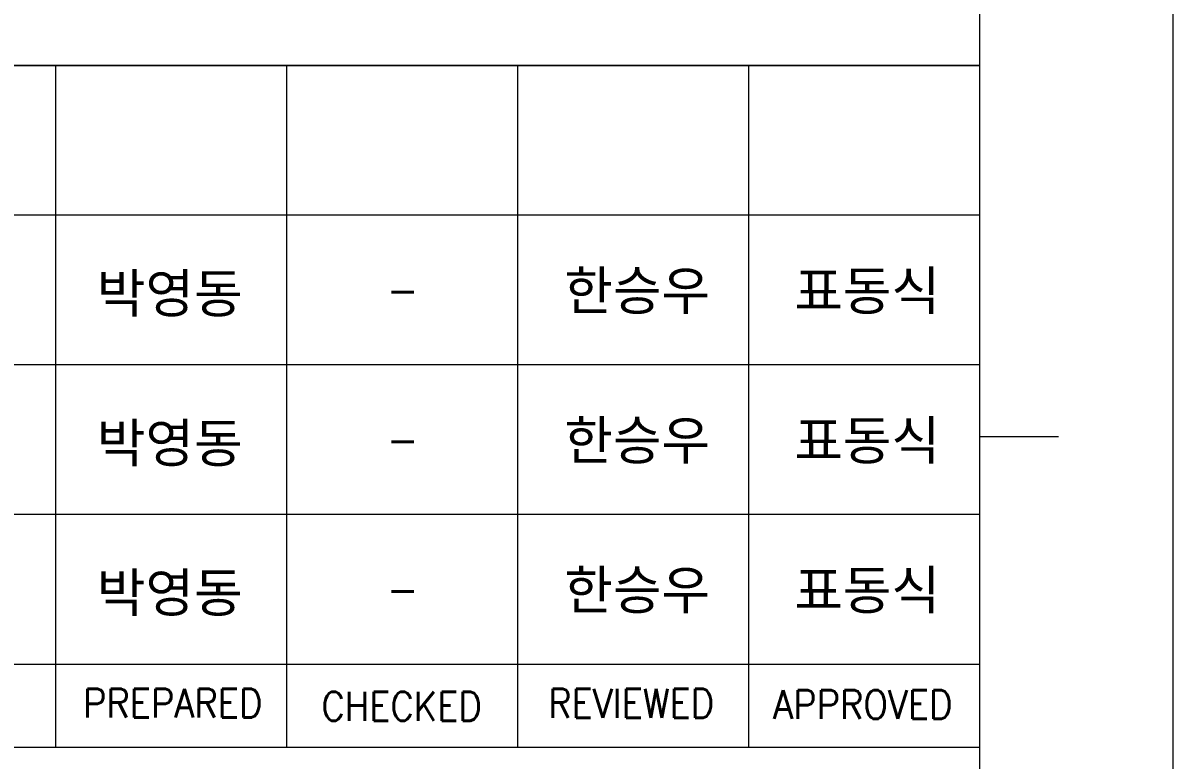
# Model space of a CAD drawing. Extents: x 0 to 841, y 0 to 594.
# Drawn here: x 757.8 to 841, y 130.7 to 184.1 of the extents above; entities that cross this region are included whole.
import ezdxf
from ezdxf.enums import TextEntityAlignment as Align

# ---------------------------------------------------------------- set-up
doc = ezdxf.new("R2010")
doc.units = 0
doc.header["$LTSCALE"] = 5
doc.header["$MEASUREMENT"] = 0
doc.layers.get('0').update_dxf_attribs({"lineweight": 9})
doc.layers.add('42', color=7, linetype='Continuous', lineweight=9)
doc.layers.add('TEXT', color=7, linetype='Continuous')
doc.styles.add('ROMANS', font='romans.shx')
doc.styles.get("Standard").update_dxf_attribs({"font": 'txt.shx'})
doc.styles.add('돋움', font='')
doc.styles.get('돋움').set_extended_font_data('Dotum')

msp = doc.modelspace()

# ---------------------------------------------------------------- linework, layer by layer
at = {"layer": '42', "color": 7, "linetype": 'Continuous', "lineweight": 0}
for p, q in [((827, 181), (677, 181)), ((760.2, 181), (760.2, 131.662)), ((776.9, 181), (776.9, 131.662)), ((793.6, 181), (793.6, 131.662)), ((810.3, 181), (810.3, 131.662)), ((827, 170.162), (677, 170.162)), ((827, 159.325), (677, 159.325)), ((827, 148.5), (677, 148.5)), ((827, 137.662), (677, 137.662))]:
    msp.add_line(p, q, dxfattribs=at)
at = {"layer": '42', "color": 3, "linetype": 'Continuous', "lineweight": 0}
for p, q in [((677, 181), (827, 181)), ((827, 154.15), (832.713, 154.15)), ((827, 131.662), (677, 131.662))]:
    msp.add_line(p, q, dxfattribs=at)
for points in [[(0, 0), (841, 0), (841, 594), (0, 594)], [(35, 580), (827, 580), (827, 14), (35, 14)]]:
    msp.add_lwpolyline(points, close=True, dxfattribs=at)

# ---------------------------------------------------------------- texts
at = {"color": 7, "lineweight": 0, "style": '돋움'}
for s, p in [('한승우', (802.263, 164.73)), ('표동식', (818.885, 164.73)), ('박영동', (768.461, 164.541)), ('한승우', (802.263, 153.905)), ('표동식', (818.885, 153.905)), ('박영동', (768.461, 153.716)), ('한승우', (802.263, 143.08)), ('표동식', (818.885, 143.08)), ('박영동', (768.461, 142.891))]:
    msp.add_text(s, height=2.8, dxfattribs=at).set_placement(p, align=Align.MIDDLE)
at = {"layer": '42', "color": 7, "linetype": 'Continuous', "lineweight": 0, "style": 'ROMANS', "width": 0.900011}
for s, p in [('PREPARED', (768.675, 134.863)), ('CHECKED', (785.225, 134.637)), ('REVIEWED', (801.825, 134.85)), ('APPROVED', (818.575, 134.762))]:
    msp.add_text(s, height=2.0875, dxfattribs=at).set_placement(p, align=Align.MIDDLE)
at = {"layer": 'TEXT', "color": 7, "linetype": 'Continuous', "lineweight": 0}
for p in [(785.297, 164.73), (785.297, 153.905), (785.297, 143.08)]:
    msp.add_text('-', height=2.087, dxfattribs=at).set_placement(p, align=Align.MIDDLE)

doc.saveas('drawing.dxf')
